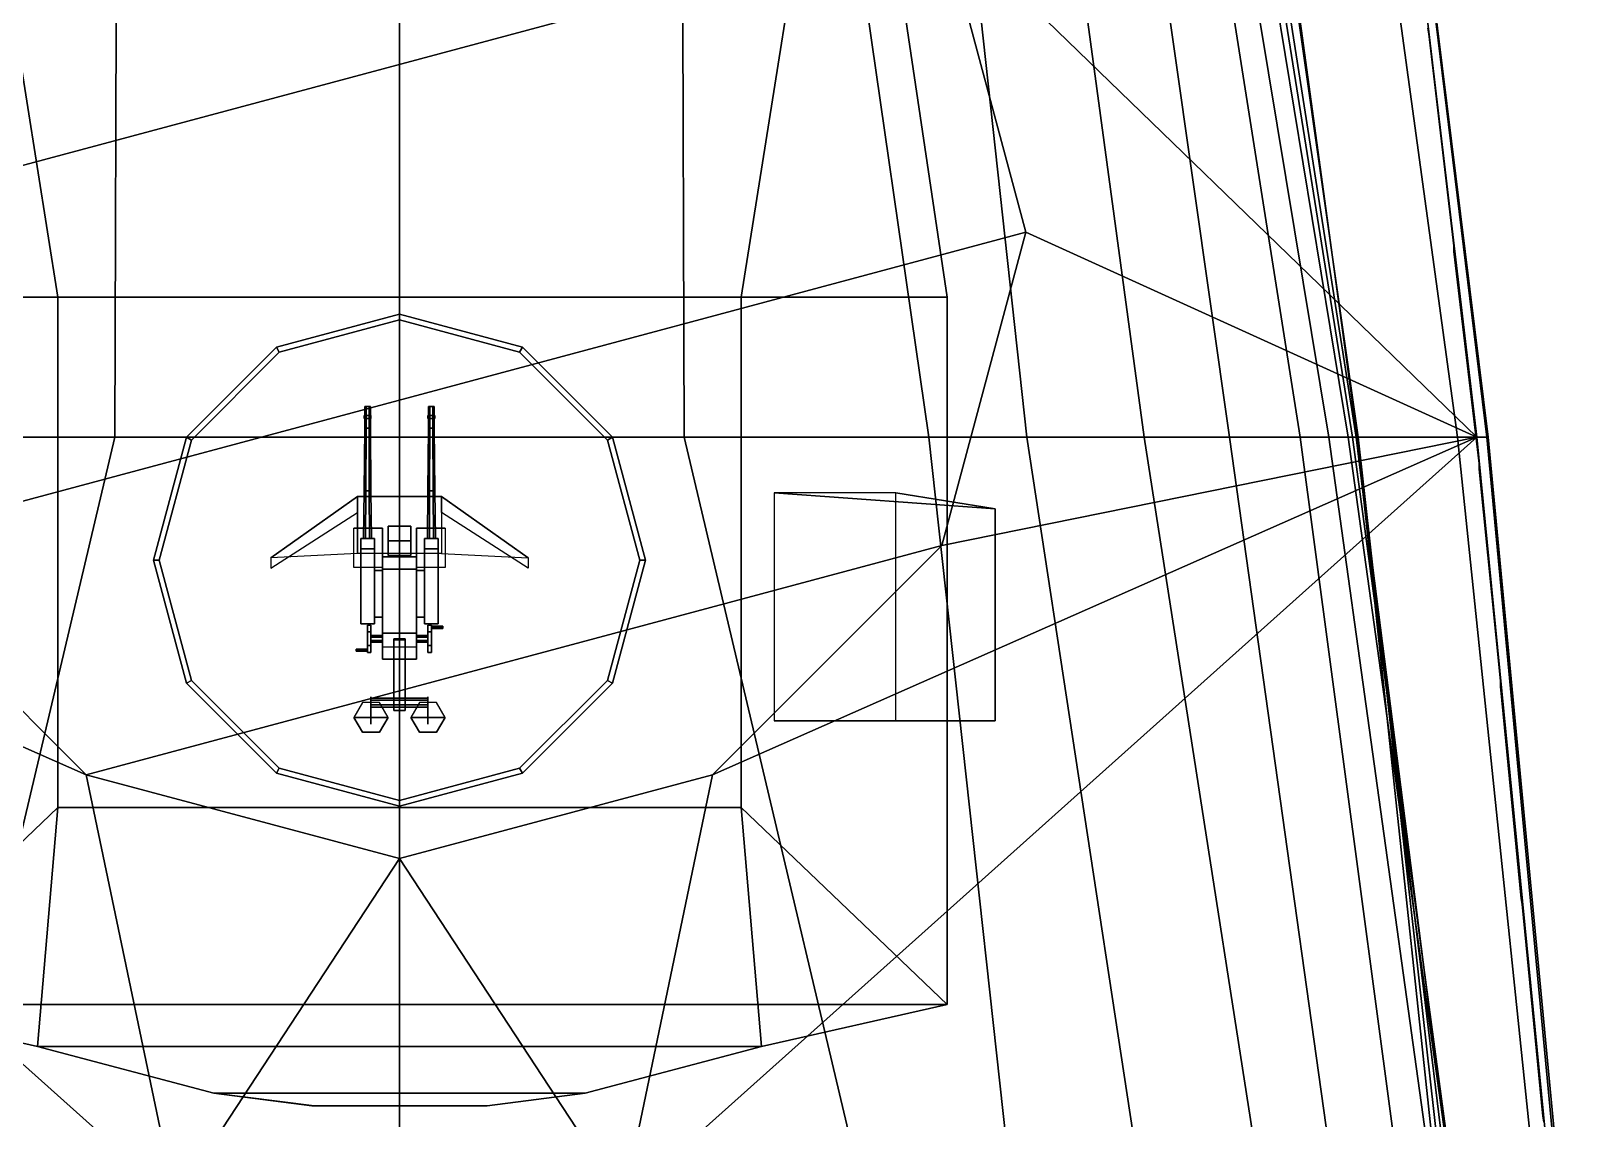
# Model space of a CAD drawing. Header units: millimetres. Extents: x -12 to 12, y -117 to 93.
# Drawn here: x -3.23 to 10.41, y 41.05 to 50.61 of the extents above; entities that cross this region are included whole.
import ezdxf

# ---------------------------------------------------------------- set-up
doc = ezdxf.new("R2010")
doc.units = ezdxf.units.MM
doc.header["$MEASUREMENT"] = 0
for name, color, linetype in [('barrel', 1, 'Continuous'), ('railings', 6, 'Continuous'), ('sleeve', 5, 'Continuous'), ('supersctucture', 3, 'Continuous'), ('turret', 2, 'Continuous')]:
    doc.layers.add(name, color=color, linetype=linetype)

msp = doc.modelspace()

# ---------------------------------------------------------------- linework, layer by layer
for points in [[(-3.33, 56.16, -6.85), (-2.47, 56.16, -7.02), (-2.5, 47.04, -7.02), (-4.65, 47.04, -6.62)], [(0, 47.04, -7.11), (-2.5, 47.04, -7.02), (-2.47, 56.16, -7.02), (0, 56.16, -7.11)], [(0, 56.16, -7.11), (2.47, 56.16, -7.02), (2.5, 47.04, -7.02), (0, 47.04, -7.11)], [(4.65, 47.04, -6.62), (2.5, 47.04, -7.02), (2.47, 56.16, -7.02), (3.33, 56.16, -6.85)], [(5.51, 47.04, -6.24), (4.65, 47.04, -6.62), (3.33, 56.16, -6.85), (4.51, 56.16, -6.24)], [(6.54, 47.04, -5.53), (5.51, 47.04, -6.24), (4.51, 56.16, -6.24), (5.3, 56.16, -5.53)], [(7.29, 47.04, -4.7), (6.54, 47.04, -5.53), (5.3, 56.16, -5.53), (5.99, 56.16, -4.7)], [(7.91, 47.04, -3.56), (7.29, 47.04, -4.7), (5.99, 56.16, -4.7), (6.47, 56.16, -3.56)], [(8.16, 47.04, -2.68), (7.91, 47.04, -3.56), (6.47, 56.16, -3.56), (6.65, 56.16, -2.68)], [(8.33, 47.04, -1.35), (8.16, 47.04, -2.68), (6.65, 56.16, -2.68), (6.83, 56.16, -1.35)], [(8.37, 47.04, -0.58), (8.33, 47.04, -1.35), (6.83, 56.16, -1.35), (6.91, 56.16, -0.58)], [(8.4, 47.04, -0.06), (8.37, 47.04, -0.58), (6.91, 56.16, -0.58), (6.97, 56.16, -0.06)], [(8.42, 47.04, 0.7), (8.4, 47.04, -0.06), (6.97, 56.16, -0.06), (7.12, 56.16, 0.7)], [(8.41, 47.04, 1.11), (8.42, 47.04, 0.7), (7.12, 56.16, 0.7), (7.16, 56.16, 1.11)], [(9.29, 47.04, 4.57), (8.41, 47.04, 1.11), (7.16, 56.16, 1.11), (8.04, 56.16, 4.57)], [(9.55, 47.04, 5.74), (9.29, 47.04, 4.57), (8.04, 56.16, 4.57), (8.43, 56.16, 5.74)], [(9.46, 47.04, 6.12), (9.56, 47.04, 5.92), (8.43, 56.16, 6.12), (8.38, 56.16, 6.24)], [(9.56, 47.04, 5.92), (9.55, 47.04, 5.74), (8.43, 56.16, 5.74), (8.43, 56.16, 6.12)], [(2.75, 53.603, 7.96), (-4.763, 51.59, 7.96), (-5.5, 48.84, 7.96), (4.763, 51.59, 7.96)], [(4.763, 51.59, 7.96), (-5.5, 48.84, 7.96), (-4.763, 46.09, 7.96), (5.5, 48.84, 7.96)], [(5.5, 48.84, 6.15), (4.763, 51.59, 6.18), (4.763, 51.59, 7.96), (5.5, 48.84, 7.96)], [(5.5, 48.84, 7.96), (-4.763, 46.09, 7.96), (-2.75, 44.077, 7.96), (4.763, 46.09, 7.96)], [(4.763, 46.09, 6.11), (5.5, 48.84, 6.15), (5.5, 48.84, 7.96), (4.763, 46.09, 7.96)], [(-4.65, 47.04, -6.62), (-2.5, 47.04, -7.02), (-4.61, 38.12, -7.02), (-5.63, 38.12, -6.77)], [(0, 38.12, -7.11), (-4.61, 38.12, -7.02), (-2.5, 47.04, -7.02), (0, 47.04, -7.11)], [(0, 47.04, -7.11), (2.5, 47.04, -7.02), (4.61, 38.12, -7.02), (0, 38.12, -7.11)], [(5.63, 38.12, -6.77), (4.61, 38.12, -7.02), (2.5, 47.04, -7.02), (4.65, 47.04, -6.62)], [(6.87, 38.12, -6.24), (5.63, 38.12, -6.77), (4.65, 47.04, -6.62), (5.51, 47.04, -6.24)], [(7.93, 38.12, -5.44), (6.87, 38.12, -6.24), (5.51, 47.04, -6.24), (6.54, 47.04, -5.53)], [(8.54, 38.12, -4.7), (7.93, 38.12, -5.44), (6.54, 47.04, -5.53), (7.29, 47.04, -4.7)], [(9.1, 38.12, -3.61), (8.54, 38.12, -4.7), (7.29, 47.04, -4.7), (7.91, 47.04, -3.56)], [(9.4, 38.12, -2.68), (9.1, 38.12, -3.61), (7.91, 47.04, -3.56), (8.16, 47.04, -2.68)], [(9.57, 38.12, -1.51), (9.4, 38.12, -2.68), (8.16, 47.04, -2.68), (8.33, 47.04, -1.35)], [(9.57, 38.12, -0.89), (9.57, 38.12, -1.51), (8.33, 47.04, -1.35), (8.37, 47.04, -0.58)], [(9.54, 38.12, -0.06), (9.57, 38.12, -0.89), (8.37, 47.04, -0.58), (8.4, 47.04, -0.06)], [(9.42, 38.12, 0.7), (9.49, 38.12, 0.39), (8.4, 47.04, -0.06), (8.42, 47.04, 0.7)], [(9.49, 38.12, 0.39), (9.54, 38.12, -0.06), (8.4, 47.04, -0.06)], [(10.22, 38.12, 4.57), (9.36, 38.12, 1.11), (8.41, 47.04, 1.11), (9.29, 47.04, 4.57)], [(9.36, 38.12, 1.11), (9.42, 38.12, 0.7), (8.42, 47.04, 0.7), (8.41, 47.04, 1.11)], [(10.39, 38.12, 5.5), (10.22, 38.12, 4.57), (9.29, 47.04, 4.57), (9.55, 47.04, 5.74)], [(10.34, 38.12, 6.03), (10.41, 38.12, 5.7), (9.56, 47.04, 5.92), (9.46, 47.04, 6.12)], [(10.41, 38.12, 5.7), (10.39, 38.12, 5.5), (9.55, 47.04, 5.74), (9.56, 47.04, 5.92)], [(-4.763, 46.09, 6.11), (-2.75, 44.077, 6.09), (-2.75, 44.077, 7.96), (-4.763, 46.09, 7.96)], [(4.763, 46.09, 7.96), (-2.75, 44.077, 7.96), (0, 43.34, 7.96), (2.75, 44.077, 7.96)], [(2.75, 44.077, 6.09), (4.763, 46.09, 6.11), (4.763, 46.09, 7.96), (2.75, 44.077, 7.96)], [(-2.75, 44.077, 6.09), (0, 43.34, 6.09), (0, 43.34, 7.96), (-2.75, 44.077, 7.96)], [(0, 43.34, 6.09), (2.75, 44.077, 6.09), (2.75, 44.077, 7.96), (0, 43.34, 7.96)]]:
    msp.add_3dface(points)
at = {"layer": 'barrel'}
for points in [[(-0.25, 47.23, 12.21), (-0.31, 47.23, 12.21), (-0.295, 47.23, 12.236), (-0.265, 47.23, 12.236)], [(-0.295, 47.23, 12.236), (-0.31, 47.23, 12.21), (-0.31, 47.205, 12.21), (-0.295, 47.205, 12.236)], [(-0.265, 47.23, 12.184), (-0.295, 47.23, 12.184), (-0.31, 47.23, 12.21), (-0.25, 47.23, 12.21)], [(-0.31, 47.23, 12.21), (-0.295, 47.23, 12.184), (-0.295, 47.205, 12.184), (-0.31, 47.205, 12.21)], [(-0.295, 47.23, 11.956), (-0.31, 47.23, 11.93), (-0.31, 47.205, 11.93), (-0.295, 47.205, 11.956)], [(-0.25, 47.23, 11.93), (-0.31, 47.23, 11.93), (-0.295, 47.23, 11.956), (-0.265, 47.23, 11.956)], [(-0.31, 47.23, 11.93), (-0.295, 47.23, 11.904), (-0.295, 47.205, 11.904), (-0.31, 47.205, 11.93)], [(-0.265, 47.23, 11.904), (-0.295, 47.23, 11.904), (-0.31, 47.23, 11.93), (-0.25, 47.23, 11.93)], [(-0.255, 47.31, 12.21), (-0.305, 47.31, 12.21), (-0.292, 47.31, 12.232), (-0.267, 47.31, 12.232)], [(-0.292, 47.31, 12.232), (-0.305, 47.31, 12.21), (-0.305, 47.12, 12.21), (-0.292, 47.12, 12.232)], [(-0.267, 47.31, 12.188), (-0.292, 47.31, 12.188), (-0.305, 47.31, 12.21), (-0.255, 47.31, 12.21)], [(-0.305, 47.31, 12.21), (-0.292, 47.31, 12.188), (-0.292, 47.12, 12.188), (-0.305, 47.12, 12.21)], [(-0.292, 47.31, 11.952), (-0.305, 47.31, 11.93), (-0.305, 47.12, 11.93), (-0.292, 47.12, 11.952)], [(-0.255, 47.31, 11.93), (-0.305, 47.31, 11.93), (-0.292, 47.31, 11.952), (-0.267, 47.31, 11.952)], [(-0.305, 47.31, 11.93), (-0.292, 47.31, 11.908), (-0.292, 47.12, 11.908), (-0.305, 47.12, 11.93)], [(-0.267, 47.31, 11.908), (-0.292, 47.31, 11.908), (-0.305, 47.31, 11.93), (-0.255, 47.31, 11.93)], [(-0.295, 47.23, 12.184), (-0.265, 47.23, 12.184), (-0.265, 47.205, 12.184), (-0.295, 47.205, 12.184)], [(-0.265, 47.23, 12.236), (-0.295, 47.23, 12.236), (-0.295, 47.205, 12.236), (-0.265, 47.205, 12.236)], [(-0.295, 47.23, 11.904), (-0.265, 47.23, 11.904), (-0.265, 47.205, 11.904), (-0.295, 47.205, 11.904)], [(-0.265, 47.23, 11.956), (-0.295, 47.23, 11.956), (-0.295, 47.205, 11.956), (-0.265, 47.205, 11.956)], [(-0.292, 47.31, 12.188), (-0.267, 47.31, 12.188), (-0.267, 47.12, 12.188), (-0.292, 47.12, 12.188)], [(-0.267, 47.31, 12.232), (-0.292, 47.31, 12.232), (-0.292, 47.12, 12.232), (-0.267, 47.12, 12.232)], [(-0.292, 47.31, 11.908), (-0.267, 47.31, 11.908), (-0.267, 47.12, 11.908), (-0.292, 47.12, 11.908)], [(-0.267, 47.31, 11.952), (-0.292, 47.31, 11.952), (-0.292, 47.12, 11.952), (-0.267, 47.12, 11.952)], [(-0.255, 47.31, 12.21), (-0.267, 47.31, 12.232), (-0.267, 47.12, 12.232), (-0.255, 47.12, 12.21)], [(-0.267, 47.31, 12.188), (-0.255, 47.31, 12.21), (-0.255, 47.12, 12.21), (-0.267, 47.12, 12.188)], [(-0.255, 47.31, 11.93), (-0.267, 47.31, 11.952), (-0.267, 47.12, 11.952), (-0.255, 47.12, 11.93)], [(-0.267, 47.31, 11.908), (-0.255, 47.31, 11.93), (-0.255, 47.12, 11.93), (-0.267, 47.12, 11.908)], [(-0.25, 47.23, 12.21), (-0.265, 47.23, 12.236), (-0.265, 47.205, 12.236), (-0.25, 47.205, 12.21)], [(-0.265, 47.23, 12.184), (-0.25, 47.23, 12.21), (-0.25, 47.205, 12.21), (-0.265, 47.205, 12.184)], [(-0.25, 47.23, 11.93), (-0.265, 47.23, 11.956), (-0.265, 47.205, 11.956), (-0.25, 47.205, 11.93)], [(-0.265, 47.23, 11.904), (-0.25, 47.23, 11.93), (-0.25, 47.205, 11.93), (-0.265, 47.205, 11.904)], [(0.265, 47.23, 12.236), (0.25, 47.23, 12.21), (0.25, 47.205, 12.21), (0.265, 47.205, 12.236)], [(0.31, 47.23, 12.21), (0.25, 47.23, 12.21), (0.265, 47.23, 12.236), (0.295, 47.23, 12.236)], [(0.25, 47.23, 12.21), (0.265, 47.23, 12.184), (0.265, 47.205, 12.184), (0.25, 47.205, 12.21)], [(0.295, 47.23, 12.184), (0.265, 47.23, 12.184), (0.25, 47.23, 12.21), (0.31, 47.23, 12.21)], [(0.295, 47.23, 11.904), (0.265, 47.23, 11.904), (0.25, 47.23, 11.93), (0.31, 47.23, 11.93)], [(0.25, 47.23, 11.93), (0.265, 47.23, 11.904), (0.265, 47.205, 11.904), (0.25, 47.205, 11.93)], [(0.31, 47.23, 11.93), (0.25, 47.23, 11.93), (0.265, 47.23, 11.956), (0.295, 47.23, 11.956)], [(0.265, 47.23, 11.956), (0.25, 47.23, 11.93), (0.25, 47.205, 11.93), (0.265, 47.205, 11.956)], [(0.268, 47.31, 12.232), (0.255, 47.31, 12.21), (0.255, 47.12, 12.21), (0.268, 47.12, 12.232)], [(0.305, 47.31, 12.21), (0.255, 47.31, 12.21), (0.268, 47.31, 12.232), (0.293, 47.31, 12.232)], [(0.255, 47.31, 12.21), (0.268, 47.31, 12.188), (0.268, 47.12, 12.188), (0.255, 47.12, 12.21)], [(0.293, 47.31, 12.188), (0.268, 47.31, 12.188), (0.255, 47.31, 12.21), (0.305, 47.31, 12.21)], [(0.293, 47.31, 11.908), (0.268, 47.31, 11.908), (0.255, 47.31, 11.93), (0.305, 47.31, 11.93)], [(0.255, 47.31, 11.93), (0.268, 47.31, 11.908), (0.268, 47.12, 11.908), (0.255, 47.12, 11.93)], [(0.305, 47.31, 11.93), (0.255, 47.31, 11.93), (0.268, 47.31, 11.952), (0.293, 47.31, 11.952)], [(0.268, 47.31, 11.952), (0.255, 47.31, 11.93), (0.255, 47.12, 11.93), (0.268, 47.12, 11.952)], [(0.265, 47.23, 12.184), (0.295, 47.23, 12.184), (0.295, 47.205, 12.184), (0.265, 47.205, 12.184)], [(0.295, 47.23, 12.236), (0.265, 47.23, 12.236), (0.265, 47.205, 12.236), (0.295, 47.205, 12.236)], [(0.295, 47.23, 11.956), (0.265, 47.23, 11.956), (0.265, 47.205, 11.956), (0.295, 47.205, 11.956)], [(0.265, 47.23, 11.904), (0.295, 47.23, 11.904), (0.295, 47.205, 11.904), (0.265, 47.205, 11.904)], [(0.268, 47.31, 12.188), (0.293, 47.31, 12.188), (0.293, 47.12, 12.188), (0.268, 47.12, 12.188)], [(0.293, 47.31, 12.232), (0.268, 47.31, 12.232), (0.268, 47.12, 12.232), (0.293, 47.12, 12.232)], [(0.293, 47.31, 11.952), (0.268, 47.31, 11.952), (0.268, 47.12, 11.952), (0.293, 47.12, 11.952)], [(0.268, 47.31, 11.908), (0.293, 47.31, 11.908), (0.293, 47.12, 11.908), (0.268, 47.12, 11.908)], [(0.305, 47.31, 12.21), (0.293, 47.31, 12.232), (0.293, 47.12, 12.232), (0.305, 47.12, 12.21)], [(0.293, 47.31, 12.188), (0.305, 47.31, 12.21), (0.305, 47.12, 12.21), (0.293, 47.12, 12.188)], [(0.293, 47.31, 11.908), (0.305, 47.31, 11.93), (0.305, 47.12, 11.93), (0.293, 47.12, 11.908)], [(0.305, 47.31, 11.93), (0.293, 47.31, 11.952), (0.293, 47.12, 11.952), (0.305, 47.12, 11.93)], [(0.31, 47.23, 12.21), (0.295, 47.23, 12.236), (0.295, 47.205, 12.236), (0.31, 47.205, 12.21)], [(0.295, 47.23, 12.184), (0.31, 47.23, 12.21), (0.31, 47.205, 12.21), (0.295, 47.205, 12.184)], [(0.295, 47.23, 11.904), (0.31, 47.23, 11.93), (0.31, 47.205, 11.93), (0.295, 47.205, 11.904)], [(0.31, 47.23, 11.93), (0.295, 47.23, 11.956), (0.295, 47.205, 11.956), (0.31, 47.205, 11.93)], [(-0.265, 47.205, 12.236), (-0.295, 47.205, 12.236), (-0.31, 47.205, 12.21), (-0.25, 47.205, 12.21)], [(-0.25, 47.205, 12.21), (-0.31, 47.205, 12.21), (-0.295, 47.205, 12.184), (-0.265, 47.205, 12.184)], [(-0.265, 47.205, 11.956), (-0.295, 47.205, 11.956), (-0.31, 47.205, 11.93), (-0.25, 47.205, 11.93)], [(-0.25, 47.205, 11.93), (-0.31, 47.205, 11.93), (-0.295, 47.205, 11.904), (-0.265, 47.205, 11.904)], [(-0.31, 46.57, 12.21), (-0.295, 46.57, 12.236), (-0.292, 47.12, 12.232), (-0.305, 47.12, 12.21)], [(-0.295, 46.57, 12.184), (-0.31, 46.57, 12.21), (-0.305, 47.12, 12.21), (-0.292, 47.12, 12.188)], [(-0.31, 46.57, 11.93), (-0.295, 46.57, 11.956), (-0.292, 47.12, 11.952), (-0.305, 47.12, 11.93)], [(-0.295, 46.57, 11.904), (-0.31, 46.57, 11.93), (-0.305, 47.12, 11.93), (-0.292, 47.12, 11.908)], [(-0.265, 46.57, 12.184), (-0.295, 46.57, 12.184), (-0.292, 47.12, 12.188), (-0.267, 47.12, 12.188)], [(-0.295, 46.57, 12.236), (-0.265, 46.57, 12.236), (-0.267, 47.12, 12.232), (-0.292, 47.12, 12.232)], [(-0.265, 46.57, 11.904), (-0.295, 46.57, 11.904), (-0.292, 47.12, 11.908), (-0.267, 47.12, 11.908)], [(-0.295, 46.57, 11.956), (-0.265, 46.57, 11.956), (-0.267, 47.12, 11.952), (-0.292, 47.12, 11.952)], [(-0.265, 46.57, 12.236), (-0.25, 46.57, 12.21), (-0.255, 47.12, 12.21), (-0.267, 47.12, 12.232)], [(-0.25, 46.57, 12.21), (-0.265, 46.57, 12.184), (-0.267, 47.12, 12.188), (-0.255, 47.12, 12.21)], [(-0.265, 46.57, 11.956), (-0.25, 46.57, 11.93), (-0.255, 47.12, 11.93), (-0.267, 47.12, 11.952)], [(-0.25, 46.57, 11.93), (-0.265, 46.57, 11.904), (-0.267, 47.12, 11.908), (-0.255, 47.12, 11.93)], [(0.295, 47.205, 12.236), (0.265, 47.205, 12.236), (0.25, 47.205, 12.21), (0.31, 47.205, 12.21)], [(0.31, 47.205, 12.21), (0.25, 47.205, 12.21), (0.265, 47.205, 12.184), (0.295, 47.205, 12.184)], [(0.31, 47.205, 11.93), (0.25, 47.205, 11.93), (0.265, 47.205, 11.904), (0.295, 47.205, 11.904)], [(0.295, 47.205, 11.956), (0.265, 47.205, 11.956), (0.25, 47.205, 11.93), (0.31, 47.205, 11.93)], [(0.25, 46.57, 12.21), (0.265, 46.57, 12.236), (0.268, 47.12, 12.232), (0.255, 47.12, 12.21)], [(0.265, 46.57, 12.184), (0.25, 46.57, 12.21), (0.255, 47.12, 12.21), (0.268, 47.12, 12.188)], [(0.265, 46.57, 11.904), (0.25, 46.57, 11.93), (0.255, 47.12, 11.93), (0.268, 47.12, 11.908)], [(0.25, 46.57, 11.93), (0.265, 46.57, 11.956), (0.268, 47.12, 11.952), (0.255, 47.12, 11.93)], [(0.295, 46.57, 12.184), (0.265, 46.57, 12.184), (0.268, 47.12, 12.188), (0.293, 47.12, 12.188)], [(0.265, 46.57, 12.236), (0.295, 46.57, 12.236), (0.293, 47.12, 12.232), (0.268, 47.12, 12.232)], [(0.265, 46.57, 11.956), (0.295, 46.57, 11.956), (0.293, 47.12, 11.952), (0.268, 47.12, 11.952)], [(0.295, 46.57, 11.904), (0.265, 46.57, 11.904), (0.268, 47.12, 11.908), (0.293, 47.12, 11.908)], [(0.295, 46.57, 12.236), (0.31, 46.57, 12.21), (0.305, 47.12, 12.21), (0.293, 47.12, 12.232)], [(0.31, 46.57, 12.21), (0.295, 46.57, 12.184), (0.293, 47.12, 12.188), (0.305, 47.12, 12.21)], [(0.31, 46.57, 11.93), (0.295, 46.57, 11.904), (0.293, 47.12, 11.908), (0.305, 47.12, 11.93)], [(0.295, 46.57, 11.956), (0.31, 46.57, 11.93), (0.305, 47.12, 11.93), (0.293, 47.12, 11.952)], [(-0.295, 46.57, 12.236), (-0.31, 46.57, 12.21), (-0.315, 46.15, 12.21), (-0.297, 46.15, 12.24)], [(-0.31, 46.57, 12.21), (-0.295, 46.57, 12.184), (-0.297, 46.15, 12.18), (-0.315, 46.15, 12.21)], [(-0.295, 46.57, 11.956), (-0.31, 46.57, 11.93), (-0.315, 46.15, 11.93), (-0.297, 46.15, 11.96)], [(-0.31, 46.57, 11.93), (-0.295, 46.57, 11.904), (-0.297, 46.15, 11.9), (-0.315, 46.15, 11.93)], [(-0.295, 46.57, 12.184), (-0.265, 46.57, 12.184), (-0.262, 46.15, 12.18), (-0.297, 46.15, 12.18)], [(-0.265, 46.57, 12.236), (-0.295, 46.57, 12.236), (-0.297, 46.15, 12.24), (-0.262, 46.15, 12.24)], [(-0.295, 46.57, 11.904), (-0.265, 46.57, 11.904), (-0.262, 46.15, 11.9), (-0.297, 46.15, 11.9)], [(-0.265, 46.57, 11.956), (-0.295, 46.57, 11.956), (-0.297, 46.15, 11.96), (-0.262, 46.15, 11.96)], [(-0.25, 46.57, 12.21), (-0.265, 46.57, 12.236), (-0.262, 46.15, 12.24), (-0.245, 46.15, 12.21)], [(-0.265, 46.57, 12.184), (-0.25, 46.57, 12.21), (-0.245, 46.15, 12.21), (-0.262, 46.15, 12.18)], [(-0.25, 46.57, 11.93), (-0.265, 46.57, 11.956), (-0.262, 46.15, 11.96), (-0.245, 46.15, 11.93)], [(-0.265, 46.57, 11.904), (-0.25, 46.57, 11.93), (-0.245, 46.15, 11.93), (-0.262, 46.15, 11.9)], [(0.265, 46.57, 12.236), (0.25, 46.57, 12.21), (0.245, 46.15, 12.21), (0.263, 46.15, 12.24)], [(0.25, 46.57, 12.21), (0.265, 46.57, 12.184), (0.263, 46.15, 12.18), (0.245, 46.15, 12.21)], [(0.25, 46.57, 11.93), (0.265, 46.57, 11.904), (0.263, 46.15, 11.9), (0.245, 46.15, 11.93)], [(0.265, 46.57, 11.956), (0.25, 46.57, 11.93), (0.245, 46.15, 11.93), (0.263, 46.15, 11.96)], [(0.265, 46.57, 12.184), (0.295, 46.57, 12.184), (0.298, 46.15, 12.18), (0.263, 46.15, 12.18)], [(0.295, 46.57, 12.236), (0.265, 46.57, 12.236), (0.263, 46.15, 12.24), (0.298, 46.15, 12.24)], [(0.295, 46.57, 11.956), (0.265, 46.57, 11.956), (0.263, 46.15, 11.96), (0.298, 46.15, 11.96)], [(0.265, 46.57, 11.904), (0.295, 46.57, 11.904), (0.298, 46.15, 11.9), (0.263, 46.15, 11.9)], [(0.31, 46.57, 12.21), (0.295, 46.57, 12.236), (0.298, 46.15, 12.24), (0.315, 46.15, 12.21)], [(0.295, 46.57, 12.184), (0.31, 46.57, 12.21), (0.315, 46.15, 12.21), (0.298, 46.15, 12.18)], [(0.295, 46.57, 11.904), (0.31, 46.57, 11.93), (0.315, 46.15, 11.93), (0.298, 46.15, 11.9)], [(0.31, 46.57, 11.93), (0.295, 46.57, 11.956), (0.298, 46.15, 11.96), (0.315, 46.15, 11.93)]]:
    msp.add_3dface(points, dxfattribs=at)
at = {"layer": 'railings'}
for points in [[(9.04, 50.58, 7.34), (9.03, 50.63, 7.34), (9.03, 50.63, 6.16), (9.04, 50.58, 6.16)], [(9.04, 50.58, 6.16), (9.03, 50.63, 6.16), (9.03, 50.63, 7.34), (9.04, 50.58, 7.34)], [(9.26, 48.72, 6.75), (9.26, 48.72, 6.8), (9.04, 50.58, 6.82), (9.04, 50.58, 6.77)], [(9.04, 50.58, 6.77), (9.04, 50.58, 6.82), (9.26, 48.72, 6.8), (9.26, 48.72, 6.75)], [(9.04, 50.58, 7.29), (9.04, 50.58, 7.34), (9.26, 48.72, 7.32), (9.26, 48.72, 7.27)], [(9.26, 48.72, 7.27), (9.26, 48.72, 7.32), (9.04, 50.58, 7.34), (9.04, 50.58, 7.29)], [(9.26, 48.67, 7.32), (9.26, 48.72, 7.32), (9.26, 48.72, 6.14), (9.26, 48.67, 6.14)], [(9.26, 48.67, 6.14), (9.26, 48.72, 6.14), (9.26, 48.72, 7.32), (9.26, 48.67, 7.32)], [(9.26, 48.67, 6.75), (9.26, 48.67, 6.8), (9.48, 46.81, 6.77), (9.48, 46.81, 6.72)], [(9.48, 46.81, 6.72), (9.48, 46.81, 6.77), (9.26, 48.67, 6.8), (9.26, 48.67, 6.75)], [(9.48, 46.81, 7.24), (9.48, 46.81, 7.29), (9.26, 48.67, 7.32), (9.26, 48.67, 7.27)], [(9.26, 48.67, 7.27), (9.26, 48.67, 7.32), (9.48, 46.81, 7.29), (9.48, 46.81, 7.24)], [(9.48, 46.76, 7.29), (9.48, 46.81, 7.29), (9.48, 46.81, 6.11), (9.48, 46.76, 6.11)], [(9.48, 46.76, 6.11), (9.48, 46.81, 6.11), (9.48, 46.81, 7.29), (9.48, 46.76, 7.29)], [(9.48, 46.76, 6.72), (9.48, 46.76, 6.77), (9.67, 44.9, 6.75), (9.67, 44.9, 6.7)], [(9.67, 44.9, 6.7), (9.67, 44.9, 6.75), (9.48, 46.76, 6.77), (9.48, 46.76, 6.72)], [(9.67, 44.9, 7.22), (9.67, 44.9, 7.27), (9.48, 46.76, 7.29), (9.48, 46.76, 7.24)], [(9.48, 46.76, 7.24), (9.48, 46.76, 7.29), (9.67, 44.9, 7.27), (9.67, 44.9, 7.22)], [(9.67, 44.85, 7.27), (9.67, 44.9, 7.27), (9.67, 44.9, 6.09), (9.67, 44.85, 6.09)], [(9.67, 44.85, 6.09), (9.67, 44.9, 6.09), (9.67, 44.9, 7.27), (9.67, 44.85, 7.27)], [(9.67, 44.85, 6.7), (9.67, 44.85, 6.75), (9.85, 42.99, 6.73), (9.85, 42.99, 6.68)], [(9.85, 42.99, 6.68), (9.85, 42.99, 6.73), (9.67, 44.85, 6.75), (9.67, 44.85, 6.7)], [(9.85, 42.99, 7.2), (9.85, 42.99, 7.25), (9.67, 44.85, 7.27), (9.67, 44.85, 7.22)], [(9.67, 44.85, 7.22), (9.67, 44.85, 7.27), (9.85, 42.99, 7.25), (9.85, 42.99, 7.2)], [(9.86, 42.94, 7.25), (9.85, 42.99, 7.25), (9.85, 42.99, 6.07), (9.86, 42.94, 6.07)], [(9.86, 42.94, 6.07), (9.85, 42.99, 6.07), (9.85, 42.99, 7.25), (9.86, 42.94, 7.25)], [(10.04, 41.08, 6.64), (10.04, 41.08, 6.69), (9.86, 42.94, 6.73), (9.86, 42.94, 6.68)], [(9.86, 42.94, 6.68), (9.86, 42.94, 6.73), (10.04, 41.08, 6.69), (10.04, 41.08, 6.64)], [(9.86, 42.94, 7.2), (9.86, 42.94, 7.25), (10.04, 41.08, 7.21), (10.04, 41.08, 7.16)], [(10.04, 41.08, 7.16), (10.04, 41.08, 7.21), (9.86, 42.94, 7.25), (9.86, 42.94, 7.2)], [(10.05, 41.03, 6.03), (10.04, 41.08, 6.03), (10.04, 41.08, 7.21), (10.05, 41.03, 7.21)], [(10.05, 41.03, 7.21), (10.04, 41.08, 7.21), (10.04, 41.08, 6.03), (10.05, 41.03, 6.03)]]:
    msp.add_3dface(points, dxfattribs=at)
at = {"layer": 'sleeve'}
for points in [[(-0.15, 46.241, 11.795), (-0.15, 45.895, 11.449), (-0.4, 45.895, 11.449), (-0.4, 46.241, 11.795)], [(-0.15, 46.241, 12.285), (-0.15, 46.241, 11.795), (-0.4, 46.241, 11.795), (-0.4, 46.241, 12.285)], [(-0.22, 46.15, 12.24), (-0.22, 46.15, 12.18), (-0.34, 46.15, 12.18), (-0.34, 46.15, 12.24)], [(-0.34, 46.15, 12.18), (-0.34, 46.06, 12.13), (-0.34, 46.06, 12.28), (-0.34, 46.15, 12.24)], [(-0.22, 46.15, 12.18), (-0.22, 46.06, 12.13), (-0.34, 46.06, 12.13), (-0.34, 46.15, 12.18)], [(-0.34, 46.15, 12.24), (-0.34, 46.06, 12.28), (-0.22, 46.06, 12.28), (-0.22, 46.15, 12.24)], [(-0.34, 46.15, 11.9), (-0.34, 46.06, 11.85), (-0.34, 46.06, 12), (-0.34, 46.15, 11.96)], [(-0.22, 46.15, 11.96), (-0.22, 46.15, 11.9), (-0.34, 46.15, 11.9), (-0.34, 46.15, 11.96)], [(-0.22, 46.15, 11.9), (-0.22, 46.06, 11.85), (-0.34, 46.06, 11.85), (-0.34, 46.15, 11.9)], [(-0.34, 46.15, 11.96), (-0.34, 46.06, 12), (-0.22, 46.06, 12), (-0.22, 46.15, 11.96)], [(-0.22, 46.06, 12.28), (-0.22, 46.06, 12.13), (-0.22, 46.15, 12.18), (-0.22, 46.15, 12.24)], [(-0.22, 46.06, 12), (-0.22, 46.06, 11.85), (-0.22, 46.15, 11.9), (-0.22, 46.15, 11.96)], [(-0.15, 46.241, 11.795), (-0.15, 45.895, 11.449), (-0.15, 45.23, 11.75), (-0.15, 45.23, 11.795)], [(-0.15, 46.24, 12.285), (-0.15, 46.241, 11.795), (-0.15, 45.23, 11.795), (-0.15, 45.23, 12.285)], [(0.4, 46.241, 11.795), (0.4, 45.895, 11.449), (0.15, 45.895, 11.449), (0.15, 46.241, 11.795)], [(0.15, 46.241, 11.795), (0.15, 45.895, 11.449), (0.15, 45.23, 11.75), (0.15, 45.23, 11.795)], [(0.4, 46.241, 12.285), (0.4, 46.241, 11.795), (0.15, 46.241, 11.795), (0.15, 46.241, 12.285)], [(0.15, 46.24, 12.285), (0.15, 46.241, 11.795), (0.15, 45.23, 11.795), (0.15, 45.23, 12.285)], [(0.22, 46.15, 12.18), (0.22, 46.06, 12.13), (0.22, 46.06, 12.28), (0.22, 46.15, 12.24)], [(0.34, 46.15, 12.24), (0.34, 46.15, 12.18), (0.22, 46.15, 12.18), (0.22, 46.15, 12.24)], [(0.34, 46.15, 12.18), (0.34, 46.06, 12.13), (0.22, 46.06, 12.13), (0.22, 46.15, 12.18)], [(0.22, 46.15, 12.24), (0.22, 46.06, 12.28), (0.34, 46.06, 12.28), (0.34, 46.15, 12.24)], [(0.22, 46.15, 11.96), (0.22, 46.06, 12), (0.34, 46.06, 12), (0.34, 46.15, 11.96)], [(0.34, 46.15, 11.9), (0.34, 46.06, 11.85), (0.22, 46.06, 11.85), (0.22, 46.15, 11.9)], [(0.34, 46.15, 11.96), (0.34, 46.15, 11.9), (0.22, 46.15, 11.9), (0.22, 46.15, 11.96)], [(0.22, 46.15, 11.9), (0.22, 46.06, 11.85), (0.22, 46.06, 12), (0.22, 46.15, 11.96)], [(0.34, 46.06, 12.28), (0.34, 46.06, 12.13), (0.34, 46.15, 12.18), (0.34, 46.15, 12.24)], [(0.34, 46.06, 12), (0.34, 46.06, 11.85), (0.34, 46.15, 11.9), (0.34, 46.15, 11.96)], [(-0.34, 46.06, 12.13), (-0.34, 45.4, 12.13), (-0.34, 45.4, 12.28), (-0.34, 46.06, 12.28)], [(-0.22, 46.06, 12.13), (-0.22, 45.4, 12.13), (-0.34, 45.4, 12.13), (-0.34, 46.06, 12.13)], [(-0.34, 46.06, 12.28), (-0.34, 45.4, 12.28), (-0.22, 45.4, 12.28), (-0.22, 46.06, 12.28)], [(-0.34, 46.06, 11.85), (-0.34, 45.4, 11.85), (-0.34, 45.4, 12), (-0.34, 46.06, 12)], [(-0.22, 46.06, 11.85), (-0.22, 45.4, 11.85), (-0.34, 45.4, 11.85), (-0.34, 46.06, 11.85)], [(-0.34, 46.06, 12), (-0.34, 45.4, 12), (-0.22, 45.4, 12), (-0.22, 46.06, 12)], [(-0.22, 45.4, 12.28), (-0.22, 45.4, 12.13), (-0.22, 46.06, 12.13), (-0.22, 46.06, 12.28)], [(-0.22, 45.4, 12), (-0.22, 45.4, 11.85), (-0.22, 46.06, 11.85), (-0.22, 46.06, 12)], [(0.22, 46.06, 12.13), (0.22, 45.4, 12.13), (0.22, 45.4, 12.28), (0.22, 46.06, 12.28)], [(0.34, 46.06, 12.13), (0.34, 45.4, 12.13), (0.22, 45.4, 12.13), (0.22, 46.06, 12.13)], [(0.22, 46.06, 12.28), (0.22, 45.4, 12.28), (0.34, 45.4, 12.28), (0.34, 46.06, 12.28)], [(0.22, 46.06, 12), (0.22, 45.4, 12), (0.34, 45.4, 12), (0.34, 46.06, 12)], [(0.34, 46.06, 11.85), (0.34, 45.4, 11.85), (0.22, 45.4, 11.85), (0.22, 46.06, 11.85)], [(0.22, 46.06, 11.85), (0.22, 45.4, 11.85), (0.22, 45.4, 12), (0.22, 46.06, 12)], [(0.34, 45.4, 12.28), (0.34, 45.4, 12.13), (0.34, 46.06, 12.13), (0.34, 46.06, 12.28)], [(0.34, 45.4, 12), (0.34, 45.4, 11.85), (0.34, 46.06, 11.85), (0.34, 46.06, 12)], [(-0.15, 45.87, 12.26), (-0.15, 45.87, 12.15), (-0.22, 45.87, 12.15), (-0.22, 45.87, 12.26)], [(-0.15, 45.87, 12.15), (-0.15, 45.46, 12.15), (-0.22, 45.46, 12.15), (-0.22, 45.87, 12.15)], [(-0.22, 45.87, 12.26), (-0.22, 45.46, 12.26), (-0.15, 45.46, 12.26), (-0.15, 45.87, 12.26)], [(-0.22, 45.87, 11.98), (-0.22, 45.46, 11.98), (-0.15, 45.46, 11.98), (-0.15, 45.87, 11.98)], [(-0.15, 45.87, 11.87), (-0.15, 45.46, 11.87), (-0.22, 45.46, 11.87), (-0.22, 45.87, 11.87)], [(-0.15, 45.87, 11.98), (-0.15, 45.87, 11.87), (-0.22, 45.87, 11.87), (-0.22, 45.87, 11.98)], [(0.22, 45.87, 12.26), (0.22, 45.87, 12.15), (0.15, 45.87, 12.15), (0.15, 45.87, 12.26)], [(0.22, 45.87, 12.15), (0.22, 45.46, 12.15), (0.15, 45.46, 12.15), (0.15, 45.87, 12.15)], [(0.15, 45.87, 12.26), (0.15, 45.46, 12.26), (0.22, 45.46, 12.26), (0.22, 45.87, 12.26)], [(0.15, 45.87, 11.98), (0.15, 45.46, 11.98), (0.22, 45.46, 11.98), (0.22, 45.87, 11.98)], [(0.22, 45.87, 11.87), (0.22, 45.46, 11.87), (0.15, 45.46, 11.87), (0.15, 45.87, 11.87)], [(0.22, 45.87, 11.98), (0.22, 45.87, 11.87), (0.15, 45.87, 11.87), (0.15, 45.87, 11.98)], [(-0.22, 45.46, 12.26), (-0.22, 45.46, 12.15), (-0.15, 45.46, 12.15), (-0.15, 45.46, 12.26)], [(-0.22, 45.46, 11.98), (-0.22, 45.46, 11.87), (-0.15, 45.46, 11.87), (-0.15, 45.46, 11.98)], [(0.15, 45.46, 12.26), (0.15, 45.46, 12.15), (0.22, 45.46, 12.15), (0.22, 45.46, 12.26)], [(0.15, 45.46, 11.98), (0.15, 45.46, 11.87), (0.22, 45.46, 11.87), (0.22, 45.46, 11.98)], [(-0.34, 45.4, 12.28), (-0.34, 45.4, 12.13), (-0.22, 45.4, 12.13), (-0.22, 45.4, 12.28)], [(-0.34, 45.4, 12), (-0.34, 45.4, 11.85), (-0.22, 45.4, 11.85), (-0.22, 45.4, 12)], [(-0.28, 45.21, 12.146), (-0.28, 45.33, 12.354), (-0.28, 45.39, 12.25), (-0.28, 45.33, 12.146)], [(-0.25, 45.39, 12.25), (-0.25, 45.33, 12.146), (-0.28, 45.33, 12.146), (-0.28, 45.39, 12.25)], [(-0.25, 45.33, 12.354), (-0.25, 45.39, 12.25), (-0.28, 45.39, 12.25), (-0.28, 45.33, 12.354)], [(-0.28, 45.15, 12.25), (-0.28, 45.21, 12.354), (-0.28, 45.33, 12.354), (-0.28, 45.21, 12.146)], [(-0.25, 45.33, 12.146), (-0.25, 45.21, 12.146), (-0.28, 45.21, 12.146), (-0.28, 45.33, 12.146)], [(-0.25, 45.21, 12.354), (-0.25, 45.33, 12.354), (-0.28, 45.33, 12.354), (-0.28, 45.21, 12.354)], [(-0.25, 45.33, 12.146), (-0.25, 45.39, 12.25), (-0.25, 45.33, 12.354), (-0.25, 45.21, 12.146)], [(-0.25, 45.21, 12.146), (-0.25, 45.33, 12.354), (-0.25, 45.21, 12.354), (-0.25, 45.15, 12.25)], [(0.22, 45.4, 12.28), (0.22, 45.4, 12.13), (0.34, 45.4, 12.13), (0.34, 45.4, 12.28)], [(0.22, 45.4, 12), (0.22, 45.4, 11.85), (0.34, 45.4, 11.85), (0.34, 45.4, 12)], [(0.25, 45.33, 12.146), (0.25, 45.39, 12.25), (0.28, 45.39, 12.25), (0.28, 45.33, 12.146)], [(0.25, 45.33, 12.146), (0.25, 45.21, 12.354), (0.25, 45.33, 12.354), (0.25, 45.39, 12.25)], [(0.25, 45.39, 12.25), (0.25, 45.33, 12.354), (0.28, 45.33, 12.354), (0.28, 45.39, 12.25)], [(0.25, 45.21, 12.146), (0.25, 45.15, 12.25), (0.25, 45.21, 12.354), (0.25, 45.33, 12.146)], [(0.25, 45.21, 12.146), (0.25, 45.33, 12.146), (0.28, 45.33, 12.146), (0.28, 45.21, 12.146)], [(0.25, 45.33, 12.354), (0.25, 45.21, 12.354), (0.28, 45.21, 12.354), (0.28, 45.33, 12.354)], [(0.28, 45.39, 12.25), (0.28, 45.33, 12.354), (0.28, 45.21, 12.354), (0.28, 45.33, 12.146)], [(0.28, 45.38, 12.25), (0.28, 45.37, 12.26), (0.38, 45.37, 12.26), (0.38, 45.38, 12.25)], [(0.28, 45.37, 12.24), (0.28, 45.38, 12.25), (0.38, 45.38, 12.25), (0.38, 45.37, 12.24)], [(0.28, 45.37, 12.26), (0.28, 45.36, 12.25), (0.38, 45.36, 12.25), (0.38, 45.37, 12.26)], [(0.28, 45.36, 12.25), (0.28, 45.37, 12.24), (0.38, 45.37, 12.24), (0.38, 45.36, 12.25)], [(0.28, 45.33, 12.146), (0.28, 45.21, 12.354), (0.28, 45.15, 12.25), (0.28, 45.21, 12.146)], [(0.38, 45.38, 12.25), (0.38, 45.37, 12.26), (0.38, 45.36, 12.25), (0.38, 45.37, 12.24)], [(-0.38, 45.16, 12.25), (-0.38, 45.17, 12.26), (-0.38, 45.18, 12.25), (-0.38, 45.17, 12.24)], [(-0.28, 45.18, 12.25), (-0.28, 45.17, 12.24), (-0.38, 45.17, 12.24), (-0.38, 45.18, 12.25)], [(-0.28, 45.17, 12.26), (-0.28, 45.18, 12.25), (-0.38, 45.18, 12.25), (-0.38, 45.17, 12.26)], [(-0.28, 45.17, 12.24), (-0.28, 45.16, 12.25), (-0.38, 45.16, 12.25), (-0.38, 45.17, 12.24)], [(-0.28, 45.16, 12.25), (-0.28, 45.17, 12.26), (-0.38, 45.17, 12.26), (-0.38, 45.16, 12.25)], [(-0.25, 45.21, 12.146), (-0.25, 45.15, 12.25), (-0.28, 45.15, 12.25), (-0.28, 45.21, 12.146)], [(-0.25, 45.15, 12.25), (-0.25, 45.21, 12.354), (-0.28, 45.21, 12.354), (-0.28, 45.15, 12.25)], [(-0.15, 45.3, 12.25), (-0.15, 45.285, 12.224), (-0.25, 45.285, 12.224), (-0.25, 45.3, 12.25)], [(-0.15, 45.285, 12.276), (-0.15, 45.3, 12.25), (-0.25, 45.3, 12.25), (-0.25, 45.285, 12.276)], [(-0.15, 45.285, 12.224), (-0.15, 45.255, 12.224), (-0.25, 45.255, 12.224), (-0.25, 45.285, 12.224)], [(-0.15, 45.255, 12.276), (-0.15, 45.285, 12.276), (-0.25, 45.285, 12.276), (-0.25, 45.255, 12.276)], [(-0.15, 45.255, 12.224), (-0.15, 45.24, 12.25), (-0.25, 45.24, 12.25), (-0.25, 45.255, 12.224)], [(-0.15, 45.24, 12.25), (-0.15, 45.255, 12.276), (-0.25, 45.255, 12.276), (-0.25, 45.24, 12.25)], [(0.15, 45.3, 12.25), (0.15, 45.285, 12.276), (0.25, 45.285, 12.276), (0.25, 45.3, 12.25)], [(0.15, 45.285, 12.224), (0.15, 45.3, 12.25), (0.25, 45.3, 12.25), (0.25, 45.285, 12.224)], [(0.15, 45.285, 12.276), (0.15, 45.255, 12.276), (0.25, 45.255, 12.276), (0.25, 45.285, 12.276)], [(0.15, 45.255, 12.224), (0.15, 45.285, 12.224), (0.25, 45.285, 12.224), (0.25, 45.255, 12.224)], [(0.15, 45.255, 12.276), (0.15, 45.24, 12.25), (0.25, 45.24, 12.25), (0.25, 45.255, 12.276)], [(0.15, 45.24, 12.25), (0.15, 45.255, 12.224), (0.25, 45.255, 12.224), (0.25, 45.24, 12.25)], [(0.25, 45.15, 12.25), (0.25, 45.21, 12.146), (0.28, 45.21, 12.146), (0.28, 45.15, 12.25)], [(0.25, 45.21, 12.354), (0.25, 45.15, 12.25), (0.28, 45.15, 12.25), (0.28, 45.21, 12.354)]]:
    msp.add_3dface(points, dxfattribs=at)
at = {"layer": 'supersctucture'}
for points in [[(4.763, 51.59, 6.18), (9.46, 47.04, 6.12), (9.46, 47.04, 6.12), (8.38, 56.16, 6.24)], [(5.5, 48.84, 6.15), (9.46, 47.04, 6.12), (9.46, 47.04, 6.12), (4.763, 51.59, 6.18)], [(4.763, 46.09, 6.11), (9.46, 47.04, 6.12), (9.46, 47.04, 6.12), (5.5, 48.84, 6.15)], [(-1.97, 40.34, 6.03), (-9.46, 47.04, 6.12), (-10.34, 38.12, 6.03), (-3.83, 37.94, 6.03)], [(-1.97, 40.34, 6.03), (-2.75, 44.077, 6.09), (-2.75, 44.077, 6.09), (-9.46, 47.04, 6.12)], [(-2.75, 44.077, 6.09), (-4.763, 46.09, 6.11), (-4.763, 46.09, 6.11), (-9.46, 47.04, 6.12)], [(10.34, 38.12, 6.03), (9.46, 47.04, 6.12), (1.97, 40.34, 6.05), (3.83, 37.94, 6.03)], [(1.97, 40.34, 6.05), (9.46, 47.04, 6.12), (9.46, 47.04, 6.12), (2.75, 44.077, 6.09)], [(2.75, 44.077, 6.09), (9.46, 47.04, 6.12), (9.46, 47.04, 6.12), (4.763, 46.09, 6.11)], [(-1.97, 40.34, 6.03), (0, 43.34, 6.09), (0, 43.34, 6.09), (-2.75, 44.077, 6.09)], [(1.97, 40.34, 6.05), (2.75, 44.077, 6.09), (2.75, 44.077, 6.09), (0, 43.34, 6.09)], [(1.97, 40.34, 6.05), (0, 43.34, 6.09), (0, 43.34, 6.09), (-1.97, 40.34, 6.03)]]:
    msp.add_3dface(points, dxfattribs=at)
at = {"layer": 'turret'}
for points in [[(4.12, 52.91, 7.96), (4.81, 48.27, 7.96), (-4.81, 48.27, 7.96), (-4.12, 52.91, 7.96)], [(-4.12, 52.91, 9.7), (-4.81, 48.27, 9.7), (-3, 48.27, 11.33), (-3.73, 52.86, 9.81)], [(-3.73, 52.86, 9.81), (-3, 48.27, 11.33), (3, 48.27, 11.33), (3.73, 52.86, 9.81)], [(3, 48.27, 11.33), (4.81, 48.27, 9.7), (4.12, 52.91, 9.7), (3.73, 52.86, 9.81)], [(4.81, 48.27, 9.7), (4.81, 48.27, 7.96), (4.12, 52.91, 7.96), (4.12, 52.91, 9.7)], [(4.81, 48.27, 7.96), (4.81, 42.06, 7.96), (-4.81, 42.06, 7.96), (-4.81, 48.27, 7.96)], [(-4.81, 48.27, 9.7), (-4.81, 42.06, 9.7), (-3, 43.79, 11.4), (-3, 48.27, 11.33)], [(-3, 48.27, 11.33), (-3, 43.79, 11.4), (3, 43.79, 11.4), (3, 48.27, 11.33)], [(3, 43.79, 11.4), (4.81, 42.06, 9.7), (4.81, 48.27, 9.7), (3, 48.27, 11.33)], [(4.81, 42.06, 9.7), (4.81, 42.06, 7.96), (4.81, 48.27, 7.96), (4.81, 48.27, 9.7)], [(0, 48.12, 12.12), (-1.08, 47.831, 12.12), (-1.055, 47.787, 12.12), (0, 48.07, 12.12)], [(0, 48.12, 11.33), (-1.08, 47.831, 11.33), (-1.08, 47.831, 12.12), (0, 48.12, 12.12)], [(-1.055, 47.787, 11.33), (0, 48.07, 11.33), (0, 48.07, 12.12), (-1.055, 47.787, 12.12)], [(1.08, 47.831, 12.12), (0, 48.12, 12.12), (0, 48.07, 12.12), (1.055, 47.787, 12.12)], [(1.08, 47.831, 11.33), (0, 48.12, 11.33), (0, 48.12, 12.12), (1.08, 47.831, 12.12)], [(0, 48.07, 11.33), (1.055, 47.787, 11.33), (1.055, 47.787, 12.12), (0, 48.07, 12.12)], [(-1.08, 47.831, 12.12), (-1.871, 47.04, 12.12), (-1.827, 47.015, 12.12), (-1.055, 47.787, 12.12)], [(-1.08, 47.831, 11.33), (-1.871, 47.04, 11.34), (-1.871, 47.04, 12.12), (-1.08, 47.831, 12.12)], [(-1.827, 47.015, 11.34), (-1.055, 47.787, 11.33), (-1.055, 47.787, 12.12), (-1.827, 47.015, 12.12)], [(1.871, 47.04, 12.12), (1.08, 47.831, 12.12), (1.055, 47.787, 12.12), (1.827, 47.015, 12.12)], [(1.055, 47.787, 11.33), (1.827, 47.015, 11.34), (1.827, 47.015, 12.12), (1.055, 47.787, 12.12)], [(1.871, 47.04, 11.34), (1.08, 47.831, 11.33), (1.08, 47.831, 12.12), (1.871, 47.04, 12.12)], [(-1.871, 47.04, 12.12), (-2.16, 45.96, 12.12), (-2.11, 45.96, 12.12), (-1.827, 47.015, 12.12)], [(-1.871, 47.04, 11.34), (-2.16, 45.96, 11.36), (-2.16, 45.96, 12.12), (-1.871, 47.04, 12.12)], [(-2.11, 45.96, 11.36), (-1.827, 47.015, 11.34), (-1.827, 47.015, 12.12), (-2.11, 45.96, 12.12)], [(2.16, 45.96, 12.12), (1.871, 47.04, 12.12), (1.827, 47.015, 12.12), (2.11, 45.96, 12.12)], [(1.827, 47.015, 11.34), (2.11, 45.96, 11.36), (2.11, 45.96, 12.12), (1.827, 47.015, 12.12)], [(2.16, 45.96, 11.36), (1.871, 47.04, 11.34), (1.871, 47.04, 12.12), (2.16, 45.96, 12.12)], [(3.29, 46.55, 11.12), (3.29, 44.55, 11.12), (5.23, 44.55, 11.12), (5.23, 46.41, 11.12)], [(5.23, 46.41, 11.12), (5.23, 46.41, 10.12), (4.36, 46.55, 10.12), (3.29, 46.55, 11.12)], [(5.23, 46.41, 10.12), (5.23, 44.55, 10.12), (4.36, 44.55, 10.12), (4.36, 46.55, 10.12)], [(-1.13, 45.98, 11.78), (-0.37, 46.52, 11.78), (-0.37, 46.52, 11.47), (-1.13, 45.98, 11.47)], [(-1.13, 45.98, 11.47), (-0.37, 46.52, 11.47), (-0.37, 46.02, 11.37), (-1.13, 45.98, 11.47)], [(-1.13, 45.89, 12.69), (-0.37, 46.38, 12.52), (-0.37, 46.52, 11.78), (-1.13, 45.98, 11.78)], [(-0.37, 46.52, 11.78), (0.37, 46.52, 11.78), (0.37, 46.52, 11.47), (-0.37, 46.52, 11.47)], [(-0.37, 46.52, 11.47), (0.37, 46.52, 11.47), (0.37, 46.02, 11.37), (-0.37, 46.02, 11.37)], [(1.13, 45.98, 11.78), (0.37, 46.52, 11.78), (0.37, 46.52, 11.47), (1.13, 45.98, 11.47)], [(1.13, 45.98, 11.47), (0.37, 46.52, 11.47), (0.37, 46.02, 11.37), (1.13, 45.98, 11.47)], [(1.13, 45.89, 12.69), (0.37, 46.38, 12.52), (0.37, 46.52, 11.78), (1.13, 45.98, 11.78)], [(5.23, 44.55, 11.12), (5.23, 44.55, 10.12), (5.23, 46.41, 10.12), (5.23, 46.41, 11.12)], [(-0.1, 46, 12.045), (-0.1, 46.26, 11.895), (-0.1, 46.13, 11.82), (-0.1, 46, 11.895)], [(0.1, 46.26, 11.895), (0.1, 46.13, 11.82), (-0.1, 46.13, 11.82), (-0.1, 46.26, 11.895)], [(0.1, 46.26, 12.045), (0.1, 46.26, 11.895), (-0.1, 46.26, 11.895), (-0.1, 46.26, 12.045)], [(-0.1, 46.13, 12.12), (-0.1, 46.26, 12.045), (-0.1, 46.26, 11.895), (-0.1, 46, 12.045)], [(0.1, 46.13, 12.12), (0.1, 46.26, 12.045), (-0.1, 46.26, 12.045), (-0.1, 46.13, 12.12)], [(0.1, 46, 11.895), (0.1, 46.13, 11.82), (0.1, 46.26, 11.895), (0.1, 46, 12.045)], [(0.1, 46, 12.045), (0.1, 46.26, 11.895), (0.1, 46.26, 12.045), (0.1, 46.13, 12.12)], [(0.1, 46.13, 11.82), (0.1, 46, 11.895), (-0.1, 46, 11.895), (-0.1, 46.13, 11.82)], [(0.1, 46, 12.045), (0.1, 46.13, 12.12), (-0.1, 46.13, 12.12), (-0.1, 46, 12.045)], [(-0.15, 46.02, 11.36), (-0.15, 45.2, 11.36), (-0.15, 45.32, 12.24), (-0.15, 45.99, 12.24)], [(-0.15, 45.99, 12.24), (0.15, 45.99, 12.24), (0.15, 46.02, 11.36), (-0.15, 46.02, 11.36)], [(-0.15, 45.99, 12.24), (-0.15, 45.32, 12.24), (-0.15, 45.09, 12.98), (-0.15, 45.88, 12.63)], [(-0.15, 45.88, 12.63), (0.15, 45.88, 12.63), (0.15, 45.99, 12.24), (-0.15, 45.99, 12.24)], [(0.1, 46, 11.895), (0.1, 46, 12.045), (-0.1, 46, 12.045), (-0.1, 46, 11.895)], [(0.15, 45.99, 12.24), (0.15, 45.32, 12.24), (0.15, 45.2, 11.36), (0.15, 46.02, 11.36)], [(0.15, 45.88, 12.63), (0.15, 45.09, 12.98), (0.15, 45.32, 12.24), (0.15, 45.99, 12.24)], [(-2.16, 45.96, 12.12), (-1.871, 44.88, 12.12), (-1.827, 44.905, 12.12), (-2.11, 45.96, 12.12)], [(-2.16, 45.96, 11.36), (-1.871, 44.88, 11.38), (-1.871, 44.88, 12.12), (-2.16, 45.96, 12.12)], [(-1.827, 44.905, 11.38), (-2.11, 45.96, 11.36), (-2.11, 45.96, 12.12), (-1.827, 44.905, 12.12)], [(-0.15, 45.09, 12.98), (0.15, 45.09, 12.98), (0.15, 45.88, 12.63), (-0.15, 45.88, 12.63)], [(1.871, 44.88, 12.12), (2.16, 45.96, 12.12), (2.11, 45.96, 12.12), (1.827, 44.905, 12.12)], [(2.11, 45.96, 11.36), (1.827, 44.905, 11.38), (1.827, 44.905, 12.12), (2.11, 45.96, 12.12)], [(1.871, 44.88, 11.38), (2.16, 45.96, 11.36), (2.16, 45.96, 12.12), (1.871, 44.88, 12.12)], [(-0.15, 45.2, 11.36), (0.15, 45.2, 11.36), (0.15, 45.32, 12.24), (-0.15, 45.32, 12.24)], [(-0.15, 45.32, 12.24), (0.15, 45.32, 12.24), (0.15, 45.09, 12.98), (-0.15, 45.09, 12.98)], [(-0.05, 45.26, 11.74), (-0.05, 44.64, 11.76), (-0.05, 44.64, 11.84), (-0.05, 45.27, 11.84)], [(-0.05, 45.27, 11.84), (-0.05, 44.64, 11.84), (0.05, 44.64, 11.84), (0.05, 45.27, 11.84)], [(0.05, 45.26, 11.74), (0.05, 44.64, 11.76), (-0.05, 44.64, 11.76), (-0.05, 45.26, 11.74)], [(0.05, 44.64, 11.84), (0.05, 44.64, 11.76), (0.05, 45.26, 11.74), (0.05, 45.27, 11.84)], [(-1.871, 44.88, 12.12), (-1.08, 44.089, 12.12), (-1.055, 44.133, 12.12), (-1.827, 44.905, 12.12)], [(-1.055, 44.133, 11.39), (-1.827, 44.905, 11.38), (-1.827, 44.905, 12.12), (-1.055, 44.133, 12.12)], [(1.08, 44.089, 12.12), (1.871, 44.88, 12.12), (1.827, 44.905, 12.12), (1.055, 44.133, 12.12)], [(1.827, 44.905, 11.38), (1.055, 44.133, 11.39), (1.055, 44.133, 12.12), (1.827, 44.905, 12.12)], [(-1.871, 44.88, 11.38), (-1.08, 44.089, 11.39), (-1.08, 44.089, 12.12), (-1.871, 44.88, 12.12)], [(-0.25, 44.76, 11.87), (-0.25, 44.65, 11.87), (-0.25, 44.68, 11.76), (-0.25, 44.75, 11.76)], [(-0.25, 44.62, 11.9), (-0.25, 44.52, 11.9), (-0.25, 44.65, 11.87), (-0.25, 44.76, 11.87)], [(0.25, 44.76, 11.87), (0.25, 44.65, 11.87), (0.25, 44.68, 11.76), (0.25, 44.75, 11.76)], [(0.25, 44.62, 11.9), (0.25, 44.52, 11.9), (0.25, 44.65, 11.87), (0.25, 44.76, 11.87)], [(1.08, 44.089, 11.39), (1.871, 44.88, 11.38), (1.871, 44.88, 12.12), (1.08, 44.089, 12.12)], [(-0.175, 44.71, 11.9), (-0.325, 44.71, 11.9), (-0.4, 44.58, 11.9), (-0.1, 44.58, 11.9)], [(0.25, 44.73, 11.835), (0.25, 44.75, 11.8), (-0.25, 44.75, 11.8), (-0.25, 44.73, 11.835)], [(0.25, 44.75, 11.8), (0.25, 44.73, 11.765), (-0.25, 44.73, 11.765), (-0.25, 44.75, 11.8)], [(0.25, 44.73, 11.765), (0.25, 44.69, 11.765), (-0.25, 44.69, 11.765), (-0.25, 44.73, 11.765)], [(0.25, 44.69, 11.835), (0.25, 44.73, 11.835), (-0.25, 44.73, 11.835), (-0.25, 44.69, 11.835)], [(0.25, 44.67, 11.8), (0.25, 44.69, 11.835), (-0.25, 44.69, 11.835), (-0.25, 44.67, 11.8)], [(0.25, 44.69, 11.765), (0.25, 44.67, 11.8), (-0.25, 44.67, 11.8), (-0.25, 44.69, 11.765)], [(-0.05, 44.64, 11.84), (-0.05, 44.64, 11.76), (0.05, 44.64, 11.76), (0.05, 44.64, 11.84)], [(0.325, 44.71, 11.9), (0.175, 44.71, 11.9), (0.1, 44.58, 11.9), (0.4, 44.58, 11.9)], [(-0.1, 44.58, 11.9), (-0.4, 44.58, 11.9), (-0.325, 44.45, 11.9), (-0.175, 44.45, 11.9)], [(-0.4, 44.58, 12.03), (-0.325, 44.45, 12.03), (-0.325, 44.45, 12.23), (-0.4, 44.58, 12.23)], [(-0.175, 44.45, 12.03), (-0.1, 44.58, 12.03), (-0.1, 44.58, 12.23), (-0.175, 44.45, 12.23)], [(0.4, 44.58, 11.9), (0.1, 44.58, 11.9), (0.175, 44.45, 11.9), (0.325, 44.45, 11.9)], [(0.1, 44.58, 12.03), (0.175, 44.45, 12.03), (0.175, 44.45, 12.23), (0.1, 44.58, 12.23)], [(0.325, 44.45, 12.03), (0.4, 44.58, 12.03), (0.4, 44.58, 12.23), (0.325, 44.45, 12.23)], [(3.29, 44.55, 11.12), (4.36, 44.55, 10.12), (5.23, 44.55, 10.12), (5.23, 44.55, 11.12)], [(-0.175, 44.45, 11.9), (-0.325, 44.45, 11.9), (-0.325, 44.45, 12.03), (-0.175, 44.45, 12.03)], [(-0.325, 44.45, 12.03), (-0.175, 44.45, 12.03), (-0.175, 44.45, 12.23), (-0.325, 44.45, 12.23)], [(0.325, 44.45, 11.9), (0.175, 44.45, 11.9), (0.175, 44.45, 12.03), (0.325, 44.45, 12.03)], [(0.175, 44.45, 12.03), (0.325, 44.45, 12.03), (0.325, 44.45, 12.23), (0.175, 44.45, 12.23)], [(-1.08, 44.089, 12.12), (0, 43.8, 12.12), (0, 43.85, 12.12), (-1.055, 44.133, 12.12)], [(-1.08, 44.089, 11.39), (0, 43.8, 11.39), (0, 43.8, 12.12), (-1.08, 44.089, 12.12)], [(0, 43.85, 11.39), (-1.055, 44.133, 11.39), (-1.055, 44.133, 12.12), (0, 43.85, 12.12)], [(0, 43.8, 12.12), (1.08, 44.089, 12.12), (1.055, 44.133, 12.12), (0, 43.85, 12.12)], [(1.055, 44.133, 11.39), (0, 43.85, 11.39), (0, 43.85, 12.12), (1.055, 44.133, 12.12)], [(0, 43.8, 11.39), (1.08, 44.089, 11.39), (1.08, 44.089, 12.12), (0, 43.8, 12.12)], [(-4.81, 42.06, 9.7), (-3.18, 41.69, 10.77), (-3, 43.79, 11.4)], [(-3, 43.79, 11.4), (-3.18, 41.69, 10.77), (3.18, 41.69, 10.77), (3, 43.79, 11.4)], [(3, 43.79, 11.4), (3.18, 41.69, 10.77), (4.81, 42.06, 9.7), (3, 43.79, 11.4)], [(4.81, 42.06, 7.96), (3.18, 41.69, 7.96), (-3.18, 41.69, 7.96), (-4.81, 42.06, 7.96)], [(-4.81, 42.06, 7.96), (-3.18, 41.69, 7.96), (-3.18, 41.69, 10.77), (-4.81, 42.06, 9.7)], [(3.18, 41.69, 10.77), (3.18, 41.69, 7.96), (4.81, 42.06, 7.96), (4.81, 42.06, 9.7)], [(1.63, 41.28, 10.67), (3.18, 41.69, 10.77), (-3.18, 41.69, 10.77), (-1.63, 41.28, 10.67)], [(-1.63, 41.28, 7.96), (-3.18, 41.69, 7.96), (3.18, 41.69, 7.96), (1.63, 41.28, 7.96)], [(-3.18, 41.69, 10.77), (-3.18, 41.69, 7.96), (-1.63, 41.28, 7.96), (-1.63, 41.28, 10.67)], [(1.63, 41.28, 7.96), (3.18, 41.69, 7.96), (3.18, 41.69, 10.77), (1.63, 41.28, 10.67)], [(-1.63, 41.28, 10.67), (-0.75, 41.17, 10.64), (0.77, 41.17, 10.64), (1.63, 41.28, 10.67)], [(1.63, 41.28, 7.96), (0.77, 41.17, 7.96), (-0.77, 41.17, 7.96), (-1.63, 41.28, 7.96)], [(-1.63, 41.28, 7.96), (-0.77, 41.17, 7.96), (-0.75, 41.17, 10.64), (-1.63, 41.28, 10.67)], [(0.77, 41.17, 10.64), (0.77, 41.17, 7.96), (1.63, 41.28, 7.96), (1.63, 41.28, 10.67)], [(-0.75, 41.17, 10.64), (-0.77, 41.17, 7.96), (0.77, 41.17, 7.96), (0.77, 41.17, 10.64)]]:
    msp.add_3dface(points, dxfattribs=at)

doc.saveas('drawing.dxf')
